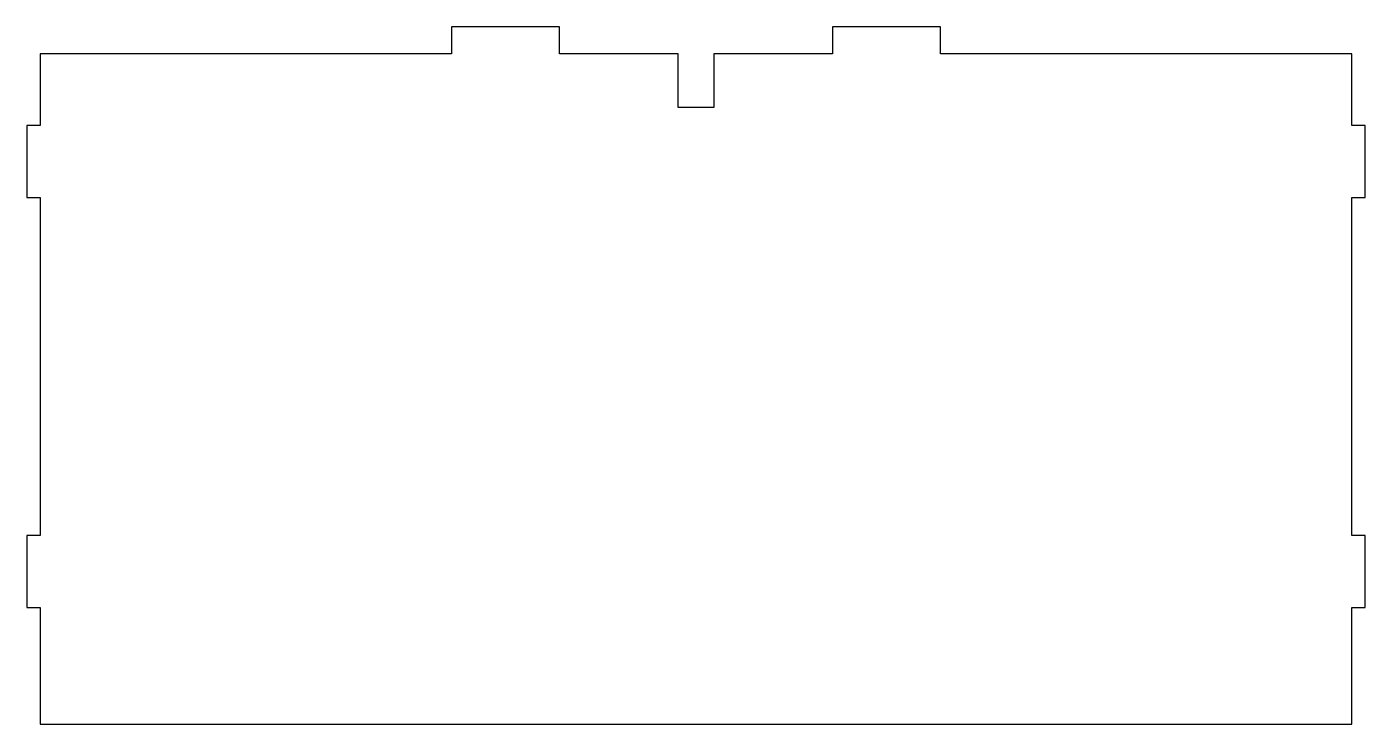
# Model space of a CAD drawing. Header units: metres. Extents: x -10 to 937, y 0 to 493.
import ezdxf

# ---------------------------------------------------------------- set-up
doc = ezdxf.new("R2010")
doc.units = ezdxf.units.M

msp = doc.modelspace()

# ---------------------------------------------------------------- linework, layer by layer
for p, q in [((367.03, 493.183), (290.83, 493.183)), ((290.83, 493.183), (290.83, 474.133)), ((367.03, 474.133), (367.03, 493.183)), ((636.27, 493.183), (560.07, 493.183)), ((560.07, 493.183), (560.07, 474.133)), ((636.27, 474.133), (636.27, 493.183)), ((290.83, 474.133), (0, 474.133)), ((0, 474.133), (0, 423.333)), ((450.85, 474.133), (367.03, 474.133)), ((450.85, 436.033), (450.85, 474.133)), ((560.07, 474.133), (476.25, 474.133)), ((476.25, 474.133), (476.25, 436.033)), ((927.1, 474.133), (636.27, 474.133)), ((927.1, 423.333), (927.1, 474.133)), ((476.25, 436.033), (450.85, 436.033)), ((0, 423.333), (-9.52499, 423.333)), ((-9.52499, 423.333), (-9.52499, 372.533)), ((936.625, 423.333), (927.1, 423.333)), ((936.625, 372.533), (936.625, 423.333)), ((-9.52499, 372.533), (0, 372.533)), ((0, 372.533), (0, 133.4)), ((927.1, 133.4), (927.1, 372.533)), ((927.1, 372.533), (936.625, 372.533)), ((0, 133.4), (-9.52499, 133.4)), ((-9.52499, 133.4), (-9.52499, 82.6)), ((936.625, 133.4), (927.1, 133.4)), ((936.625, 82.6), (936.625, 133.4)), ((-9.52499, 82.6), (0, 82.6)), ((0, 82.6), (0, 0)), ((927.1, 82.6), (936.625, 82.6)), ((927.1, 0), (927.1, 82.6)), ((0, 0), (927.1, 0))]:
    msp.add_line(p, q)

doc.saveas('drawing.dxf')
